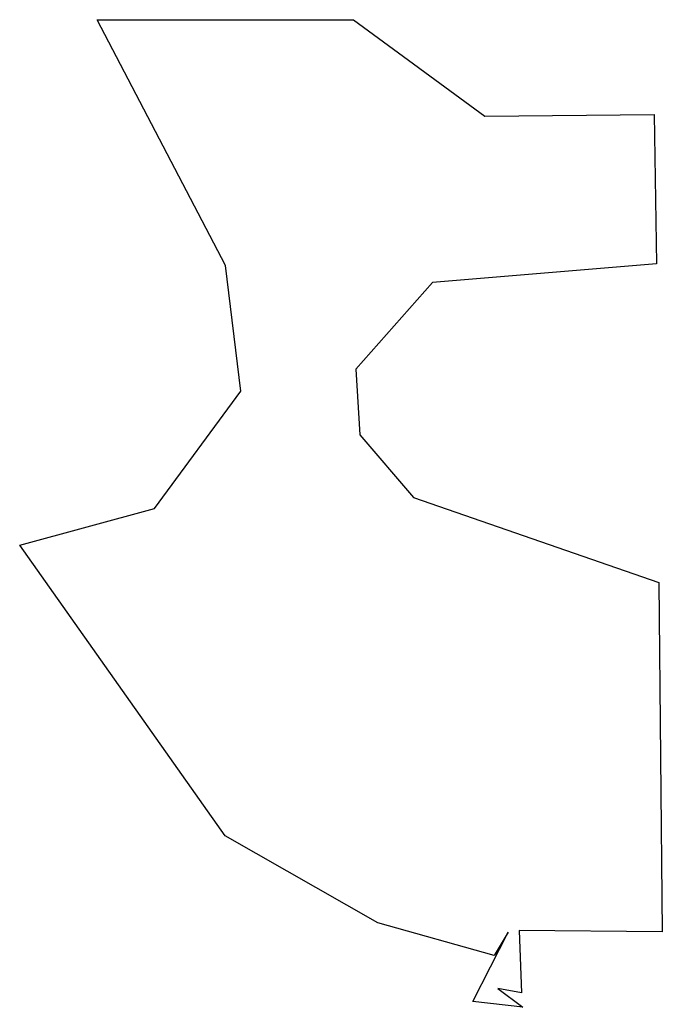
# Model space of a CAD drawing. Header units: metres. Extents: x 354 to 1459, y 0 to 1699.
import ezdxf

# ---------------------------------------------------------------- set-up
doc = ezdxf.new("R2010")
doc.units = ezdxf.units.M

msp = doc.modelspace()

# ---------------------------------------------------------------- linework, layer by layer
msp.add_lwpolyline([(1219, 0), (1133, 10), (1194, 129), (1170, 89), (970, 145), (707, 295), (354, 795), (586, 858), (734, 1060), (708, 1276), (487, 1699), (928, 1699), (1154, 1533), (1445, 1536), (1449, 1279), (1064, 1247), (932, 1098), (939, 985), (1031, 877), (1453, 731), (1459, 130), (1213, 132), (1217, 25), (1176, 32), (1219, 0)], close=True)

doc.saveas('drawing.dxf')
